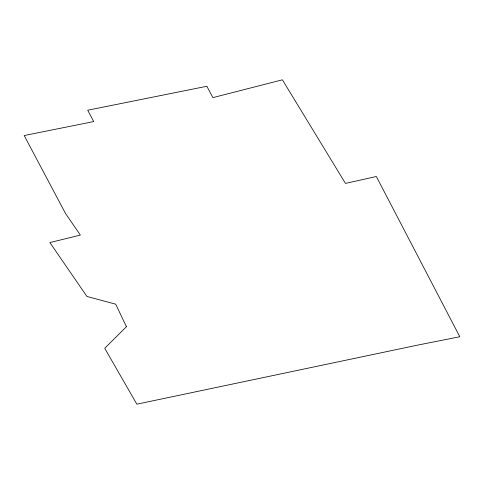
<?xml version="1.0" encoding="UTF-8"?>
<svg xmlns="http://www.w3.org/2000/svg" width="484" height="484" viewBox="0 0 484 484"><rect width="100%" height="100%" fill="white"/><g stroke="black" fill="none" stroke-linecap="round" stroke-linejoin="round"><path stroke-width="0.73" d="M126.427 326.694L104.732 348.298L136.851 404.182L417.898 345.062L459.8 336.743L376.328 176.503L345.467 183.4L282.402 79.818L212.881 97.617L206.868 86.267L87.707 110.225L93.721 121.569L24.2 135.544L65.491 213.45L80.362 235.085L49.888 242.569L86.945 296.468L115.694 304.17L126.427 326.694"/></g></svg>
